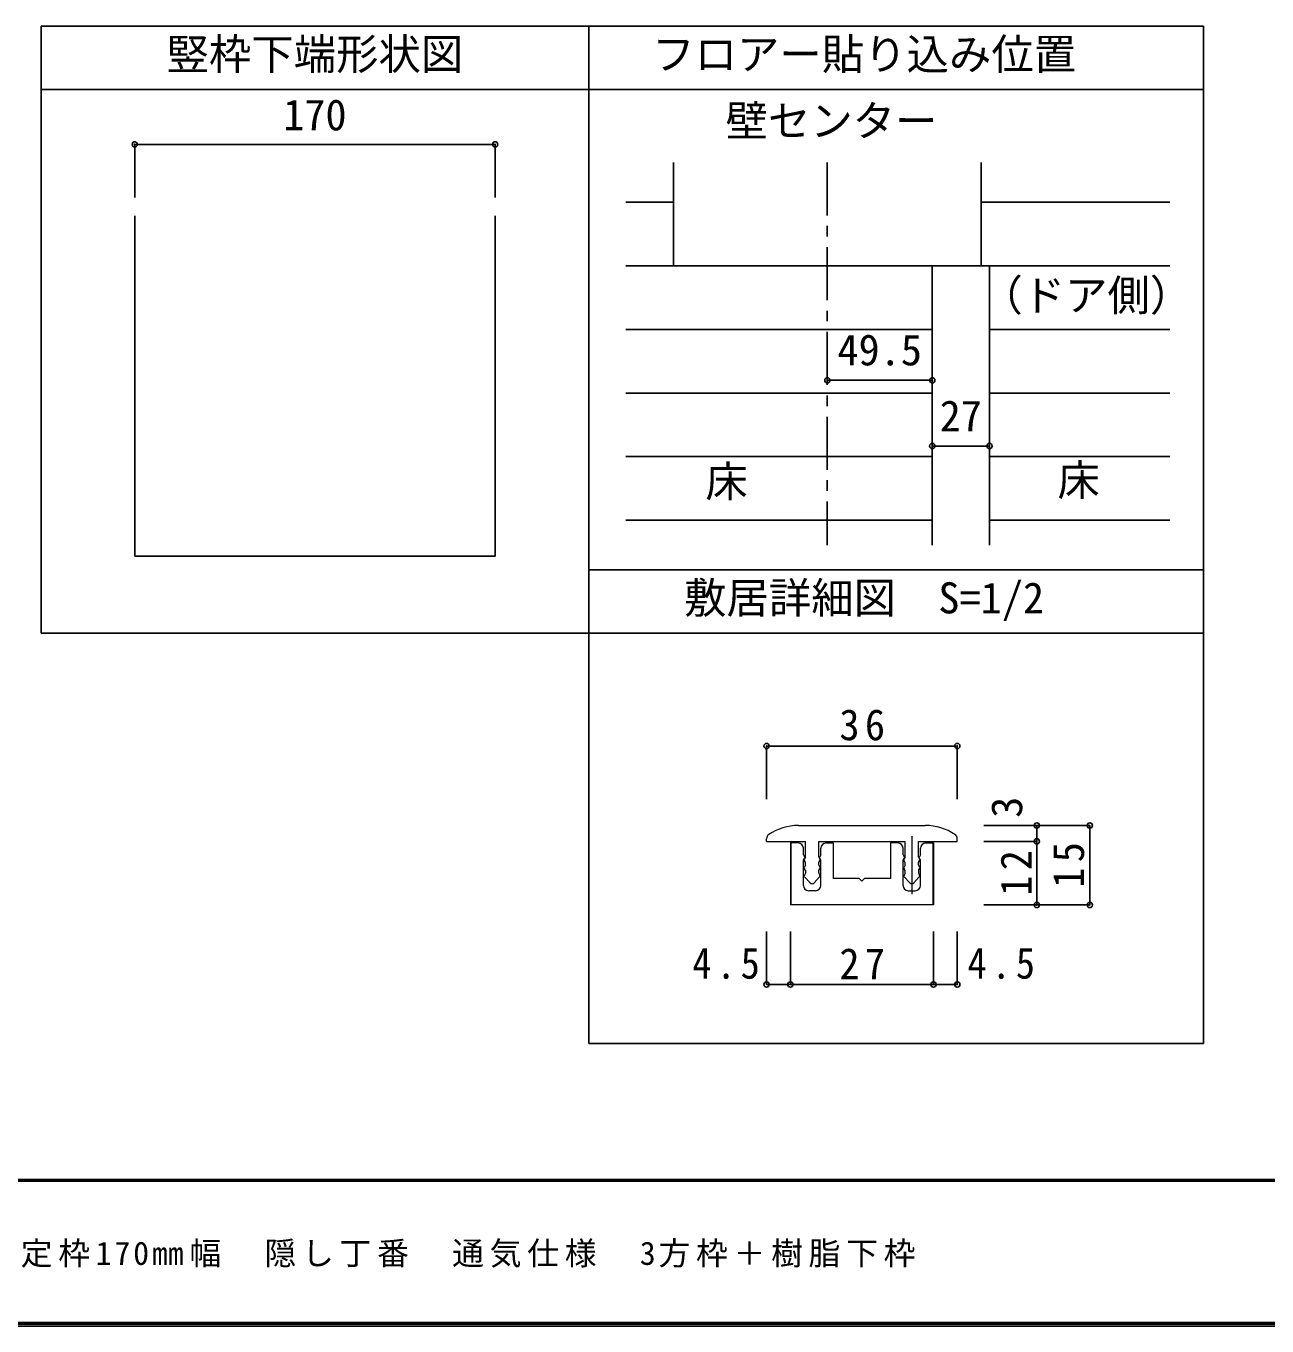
# Model space of a CAD drawing. Units: millimetres at full size, sheet at 1:5, with parts at other scales. Extents: x -973 to 977, y -718 to 696.
# Drawn here: x -589 to -3, y -701 to -88 of the extents above; entities that cross this region are included whole.
import ezdxf
from ezdxf.enums import TextEntityAlignment as Align

# ---------------------------------------------------------------- set-up
doc = ezdxf.new("R2010")
doc.units = ezdxf.units.MM
doc.header["$LTSCALE"] = 5
doc.header["$PDMODE"] = 32
doc.header["$PDSIZE"] = 2.5
doc.linetypes.add('CHAIN1', pattern=[8, 5, -1, 1, -1])
for name, color, linetype in [('0-1_通り芯', 4, 'CHAIN1'), ('0-3_仕上', 7, 'Continuous'), ('0-4_枠', 3, 'Continuous'), ('0-A_文字', 7, 'Continuous'), ('0-B_寸法', 4, 'Continuous'), ('0-D', 4, 'Continuous'), ('1-B_寸法', 7, 'Continuous'), ('F-1_通り芯', 6, 'Continuous'), ('F-A_文字', 7, 'Continuous')]:
    doc.layers.add(name, color=color, linetype=linetype)
doc.layers.add('1-7_金物', color=7, linetype='Continuous', lineweight=18)
doc.styles.add('ＭＳ ゴシック', font='')
doc.styles.get('ＭＳ ゴシック').set_extended_font_data('MS Gothic')

msp = doc.modelspace()

# ---------------------------------------------------------------- linework, layer by layer
at = {"layer": '0-1_通り芯'}
msp.add_line((-210.763, -151.831), (-210.763, -332.475), dxfattribs=at)
at = {"layer": '0-3_仕上'}
for p, q in [((-283.263, -151.831), (-283.263, -200.667)), ((-138.263, -151.831), (-138.263, -200.667)), ((-283.263, -200.667), (-138.263, -200.667))]:
    msp.add_line(p, q, dxfattribs=at)
at = {"layer": '0-4_枠'}
for p, q in [((-537.474, -177.022), (-537.474, -337.557)), ((-367.474, -177.022), (-367.474, -337.557)), ((-161.263, -332.475), (-161.263, -200.667)), ((-138.263, -200.667), (-161.263, -200.667)), ((-134.263, -200.667), (-134.263, -332.475))]:
    msp.add_line(p, q, dxfattribs=at)
at = {"layer": '0-A_文字', "color": 3}
for p, q in [((-581.602, -374.026), (-581.602, -87.5)), ((-33.347, -87.5), (-33.347, -567.5)), ((-581.602, -117.5), (-323.347, -117.5)), ((-323.347, -117.5), (-33.347, -117.5)), ((-323.347, -344.026), (-33.347, -344.026)), ((-581.602, -374.026), (-323.347, -374.026)), ((-323.347, -374.026), (-33.347, -374.026)), ((-323.347, -567.5), (-33.347, -567.5))]:
    msp.add_line(p, q, dxfattribs=at)
for points in [[(-581.602, -87.5), (-323.347, -87.5), (-33.347, -87.5)], [(-323.347, -567.5), (-323.347, -374.026), (-323.347, -87.5)]]:
    msp.add_lwpolyline(points, dxfattribs=at)
at = {"layer": '0-B_寸法'}
for p, q in [((-537.474, -143.351), (-537.474, -168.351)), ((-537.474, -143.351), (-367.474, -143.351)), ((-367.474, -143.351), (-367.474, -168.351)), ((-210.763, -254.645), (-161.263, -254.645)), ((-161.263, -285.667), (-134.263, -285.667))]:
    msp.add_line(p, q, dxfattribs=at)
at = {"layer": '0-B_寸法', "color": 3}
msp.add_line((-367.474, -337.557), (-537.474, -337.557), dxfattribs=at)
at = {"layer": '0-B_寸法', "color": 7}
for p in [(-537.474, -143.351), (-367.474, -143.351), (-210.763, -254.645), (-161.263, -254.645), (-161.263, -285.667), (-134.263, -285.667)]:
    msp.add_point(p, dxfattribs=at)
at = {"layer": '0-D'}
for p, q in [((-283.263, -170.667), (-305.763, -170.667)), ((-138.263, -170.667), (-49.224, -170.667)), ((-283.263, -200.667), (-305.763, -200.667)), ((-138.263, -200.667), (-49.224, -200.667)), ((-161.263, -230.667), (-305.763, -230.667)), ((-134.263, -230.667), (-49.224, -230.667)), ((-161.263, -260.667), (-305.763, -260.667)), ((-134.263, -260.667), (-49.224, -260.667)), ((-161.263, -290.667), (-305.763, -290.667)), ((-134.263, -290.667), (-49.224, -290.667)), ((-161.263, -320.667), (-305.763, -320.667)), ((-134.263, -320.667), (-49.224, -320.667))]:
    msp.add_line(p, q, dxfattribs=at)
at = {"layer": '1-7_金物'}
for p, q in [((-224.432, -464.703), (-164.432, -464.703)), ((-239.432, -472.203), (-239.432, -470.995)), ((-239.432, -472.203), (-221.056, -472.203)), ((-221.056, -479.703), (-221.056, -472.203)), ((-214.806, -472.203), (-174.057, -472.203)), ((-214.806, -479.703), (-214.806, -472.203)), ((-174.057, -479.703), (-174.057, -472.203)), ((-167.807, -472.203), (-149.432, -472.203)), ((-167.807, -479.703), (-167.807, -472.203)), ((-149.432, -472.203), (-149.432, -470.995)), ((-228.181, -472.953), (-228.181, -502.203)), ((-224.556, -472.953), (-228.181, -472.953)), ((-227.931, -472.953), (-227.931, -502.203)), ((-222.056, -478.578), (-222.056, -475.453)), ((-213.806, -478.578), (-213.806, -475.453)), ((-211.306, -472.953), (-207.931, -472.953)), ((-207.931, -472.953), (-207.931, -489.703)), ((-180.931, -472.953), (-180.931, -489.703)), ((-177.556, -472.953), (-180.931, -472.953)), ((-175.056, -478.578), (-175.056, -475.453)), ((-166.806, -478.578), (-166.806, -475.453)), ((-160.931, -472.953), (-160.931, -502.203)), ((-222.056, -478.578), (-221.538, -479.442)), ((-222.056, -481.078), (-221.538, -480.214)), ((-222.056, -492.953), (-222.056, -481.078)), ((-221.056, -479.703), (-221.575, -480.567)), ((-221.056, -482.203), (-221.575, -481.339)), ((-221.056, -483.453), (-221.575, -484.317)), ((-221.056, -483.453), (-221.056, -482.203)), ((-214.806, -479.703), (-214.288, -480.567)), ((-214.806, -483.453), (-214.288, -484.317)), ((-213.806, -478.578), (-214.325, -479.442)), ((-213.806, -481.078), (-214.325, -480.214)), ((-213.806, -492.953), (-213.806, -481.078)), ((-175.056, -478.578), (-174.538, -479.442)), ((-175.056, -481.078), (-174.538, -480.214)), ((-175.056, -492.953), (-175.056, -481.078)), ((-174.057, -479.703), (-174.575, -480.567)), ((-174.057, -483.453), (-174.575, -484.317)), ((-167.807, -479.703), (-167.288, -480.567)), ((-167.807, -482.203), (-167.288, -481.339)), ((-167.807, -483.453), (-167.807, -482.203)), ((-167.807, -483.453), (-167.288, -484.317)), ((-166.806, -478.578), (-167.325, -479.442)), ((-166.806, -481.078), (-167.325, -480.214)), ((-166.806, -492.953), (-166.806, -481.078)), ((-221.056, -485.953), (-221.575, -485.089)), ((-221.056, -487.203), (-221.575, -488.067)), ((-218.848, -491.803), (-221.481, -488.963)), ((-221.056, -485.953), (-221.056, -487.203)), ((-217.015, -491.803), (-214.382, -488.963)), ((-214.806, -485.953), (-214.288, -485.089)), ((-214.806, -487.203), (-214.806, -485.953)), ((-214.806, -487.203), (-214.288, -488.067)), ((-195.681, -489.703), (-207.931, -489.703)), ((-194.431, -490.953), (-195.681, -489.703)), ((-194.431, -490.953), (-193.181, -489.703)), ((-180.931, -489.703), (-193.181, -489.703)), ((-174.057, -485.953), (-174.575, -485.089)), ((-174.057, -487.203), (-174.575, -488.067)), ((-171.848, -491.803), (-174.481, -488.963)), ((-174.057, -487.203), (-174.057, -485.953)), ((-170.015, -491.803), (-167.382, -488.963)), ((-167.807, -485.953), (-167.288, -485.089)), ((-167.807, -485.953), (-167.807, -487.203)), ((-167.807, -487.203), (-167.288, -488.067)), ((-216.306, -495.453), (-219.556, -495.453)), ((-172.556, -495.453), (-169.306, -495.453))]:
    msp.add_line(p, q, dxfattribs=at)
at = {"layer": '1-7_金物', "color": 4}
msp.add_line((-170.932, -469.703), (-170.932, -497.056), dxfattribs=at)
at = {"layer": '1-7_金物'}
for points in [[(-164.306, -472.953), (-160.681, -472.953), (-160.681, -502.203), (-228.181, -502.203)], [(-214.806, -483.453), (-214.806, -482.203), (-214.288, -481.339)], [(-174.057, -483.453), (-174.057, -482.203), (-174.575, -481.339)]]:
    msp.add_lwpolyline(points, dxfattribs=at)
for centre, radius, start, end in [((-224.432, -489.703), 25, 90, 123.74899), ((-164.432, -489.703), 25, 56.25101, 90), ((-236.932, -470.995), 2.5, 123.74899, 180), ((-151.932, -470.995), 2.5, 0, 56.25101), ((-224.556, -475.453), 2.5, 0, 90), ((-211.306, -475.453), 2.5, 90, 180), ((-177.556, -475.453), 2.5, 0, 90), ((-164.306, -475.453), 2.5, 90, 180), ((-220.931, -480.953), 0.75, 149.05365, 210.94635), ((-220.931, -484.703), 0.75, 149.05365, 210.94635), ((-222.181, -479.828), 0.75, 329.05368, 30.94635), ((-213.681, -479.828), 0.75, 149.05365, 210.94632), ((-214.931, -480.953), 0.75, 329.05365, 30.94632), ((-214.931, -484.703), 0.75, 329.05365, 30.94632), ((-173.932, -480.953), 0.75, 149.05366, 210.94634), ((-173.932, -484.703), 0.75, 149.05366, 210.94634), ((-175.181, -479.828), 0.75, 329.05368, 30.94635), ((-166.681, -479.828), 0.75, 149.05365, 210.94632), ((-167.932, -480.953), 0.75, 329.05365, 30.94635), ((-167.932, -484.703), 0.75, 329.05365, 30.94635), ((-220.931, -488.453), 0.75, 149.05362, 222.83826), ((-214.931, -488.453), 0.75, 317.16174, 30.94632), ((-173.932, -488.453), 0.75, 149.0537, 222.83827), ((-167.932, -488.453), 0.75, 317.16174, 30.94638), ((-219.556, -492.953), 2.5, 180, 270), ((-217.931, -490.953), 1.25, 222.83826, 317.16174), ((-216.306, -492.953), 2.5, 270, 0), ((-172.556, -492.953), 2.5, 180, 270), ((-170.932, -490.953), 1.25, 222.83827, 317.16174), ((-169.306, -492.953), 2.5, 270, 0)]:
    msp.add_arc(centre, radius, start, end, dxfattribs=at)
at = {"layer": '1-B_寸法', "color": 4}
for p, q in [((-239.432, -427.203), (-149.432, -427.203)), ((-239.432, -427.203), (-239.432, -452.203)), ((-149.432, -427.203), (-149.432, -452.203)), ((-86.932, -464.703), (-136.932, -464.703)), ((-111.932, -472.203), (-111.932, -464.703)), ((-86.932, -502.203), (-86.932, -464.703)), ((-111.932, -472.203), (-136.932, -472.203)), ((-111.932, -502.203), (-111.932, -472.203)), ((-86.932, -502.203), (-136.932, -502.203)), ((-239.432, -539.703), (-239.432, -514.703)), ((-228.181, -539.703), (-228.181, -514.703)), ((-160.681, -539.703), (-160.681, -514.703)), ((-149.432, -539.703), (-149.432, -514.703)), ((-239.432, -539.703), (-228.181, -539.703)), ((-228.181, -539.703), (-160.681, -539.703)), ((-160.681, -539.703), (-149.432, -539.703))]:
    msp.add_line(p, q, dxfattribs=at)
at = {"layer": '1-B_寸法'}
for p in [(-239.432, -427.203), (-149.432, -427.203), (-111.932, -464.703), (-86.932, -464.703), (-111.932, -472.203), (-111.932, -502.203), (-86.932, -502.203), (-239.432, -539.703), (-228.181, -539.703), (-160.681, -539.703), (-149.432, -539.703)]:
    msp.add_point(p, dxfattribs=at)
at = {"layer": 'F-1_通り芯'}
for p, q in [((976.653, -631.667), (-973.347, -631.667)), ((976.653, -632.5), (-973.347, -632.5)), ((976.653, -699.167), (-973.347, -699.167)), ((976.653, -700), (-973.347, -700)), ((976.653, -700.833), (-973.347, -700.833))]:
    msp.add_line(p, q, dxfattribs=at)

# ---------------------------------------------------------------- texts
at = {"layer": '0-A_文字', "style": 'ＭＳ ゴシック'}
for s, p in [('竪枠下端形状図', (-522.474, -112.5)), ('フロアー貼り込み位置', (-293.347, -112.5)), ('壁センター', (-258.764, -143.942)), ('（ドア側）', (-138.573, -226.255)), ('床', (-268.263, -314.102)), ('床', (-102.189, -313.512)), ('敷居詳細図\u3000S=1/2', (-278.347, -369.026))]:
    msp.add_text(s, height=14.66, dxfattribs=at).set_placement(p, align=Align.BOTTOM_LEFT)
at = {"layer": '0-B_寸法', "color": 7, "style": 'ＭＳ ゴシック'}
for s, p in [('170', (-467.474, -141.135)), ('49.5', (-206.013, -252.011)), ('27', (-157.763, -283.167))]:
    msp.add_text(s, height=14.66, dxfattribs=at).set_placement(p, align=Align.BOTTOM_LEFT)
at = {"layer": '1-B_寸法', "style": 'ＭＳ ゴシック'}
msp.add_text('3', height=14.66, rotation=90, dxfattribs=at).set_placement((-114.432, -461.07), align=Align.BOTTOM_LEFT)
at = {"layer": '1-B_寸法', "char_height": 14.66, "attachment_point": 7, "style": 'ＭＳ ゴシック'}
for s, insert in [('\\T1.27;\\W0.95;36', (-205.057, -424.703)), ('\\T1.27;\\W0.9;4.5', (-274.414, -537.203)), ('\\T1.27;\\W0.95;27', (-205.056, -537.203)), ('\\T1.27;\\W0.9;4.5', (-144.61, -537.203))]:
    msp.add_mtext(s, dxfattribs=dict(at, insert=insert))
at = {"layer": '1-B_寸法', "char_height": 14.66, "attachment_point": 7, "rotation": 90, "style": 'ＭＳ ゴシック'}
for s, insert in [('\\T1.27;\\W0.95;12', (-114.432, -497.828)), ('\\T1.27;\\W0.95;15', (-89.432, -494.078))]:
    msp.add_mtext(s, dxfattribs=dict(at, insert=insert))
at = {"layer": 'F-A_文字', "insert": (-847.938, -673.333), "char_height": 11, "attachment_point": 7, "style": 'ＭＳ ゴシック'}
msp.add_mtext('\\T1.18;ドレタス\u3000H24シングルドア\u3000固定枠170㎜幅\u3000隠し丁番\u3000通気仕様\u30003方枠＋樹脂下枠', dxfattribs=at)

doc.saveas('drawing.dxf')
